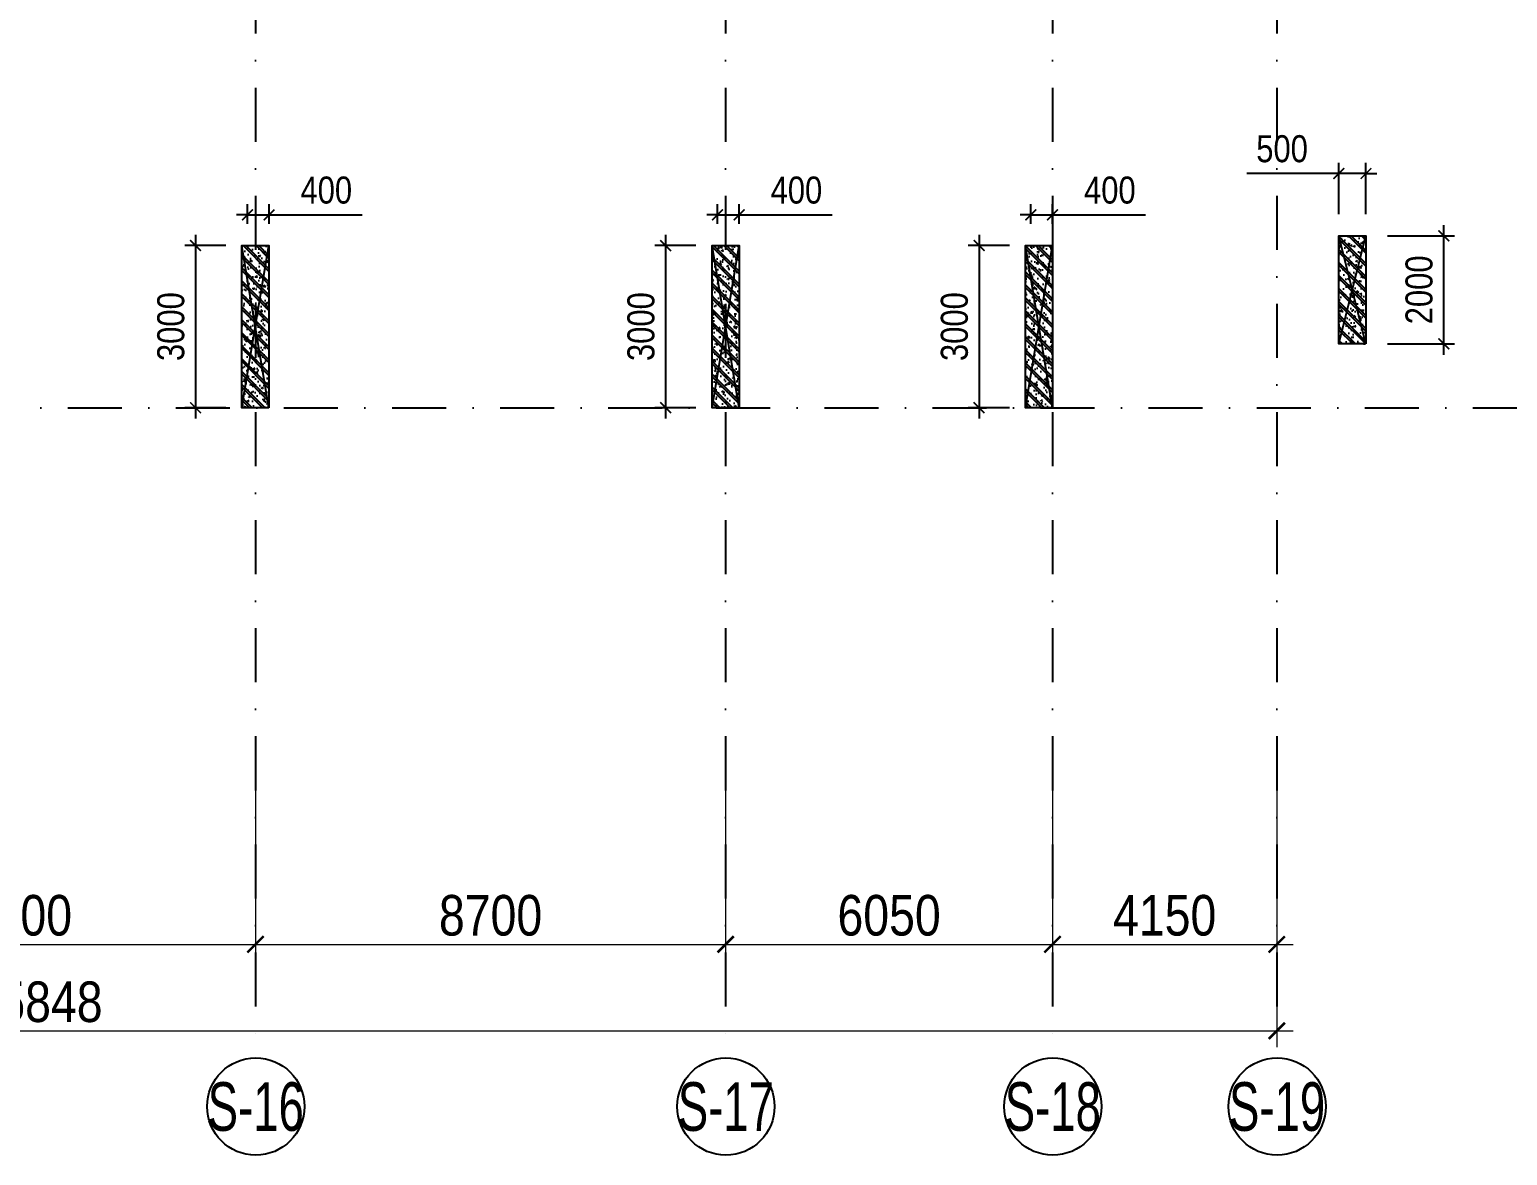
# Model space of a CAD drawing. Header units: millimetres. Extents: x 13965 to 1327256, y -72704 to 46237.
# Drawn here: x 516656 to 544005, y -45899 to -25068 of the extents above; entities that cross this region are included whole.
import ezdxf
from ezdxf.enums import TextEntityAlignment as Align

# ---------------------------------------------------------------- set-up
doc = ezdxf.new("R2010")
doc.units = ezdxf.units.MM
doc.header["$MEASUREMENT"] = 0
doc.linetypes.add('DASHDOT', pattern=[1, 0.5, -0.25, 0, -0.25])
for name, color, linetype in [('AUDIT_I_220807103235-17', 50, 'Continuous'), ('KC2-DIM', 251, 'Continuous'), ('KT-Dim', 8, 'Continuous'), ('KT-Luoi truc South Tower', 8, 'DASHDOT'), ('Xref_ST_MBDV Cot vach 30.7.2022|Xref_ST_MBDV Cot vach 30.7.2022|Xref_ST_MBDV Cot vach 30.7.2022|Xref_ST_MBDV Cot vach 30.7.2022|A-GRID-SYM', 50, 'Continuous'), ('Xref_ST_MBDV Cot vach 30.7.2022|Xref_ST_MBDV Cot vach 30.7.2022|Xref_ST_MBDV Cot vach 30.7.2022|Xref_ST_MBDV Cot vach 30.7.2022|KC-Betong', 6, 'Continuous')]:
    doc.layers.add(name, color=color, linetype=linetype)
doc.layers.add('KT-Kich thuoc', color=159, linetype='Continuous', lineweight=18)
doc.styles.add('Arial Narrow', font='ARIALN.TTF')
doc.styles.add('HBA-Text', font='GOTHIC.TTF')
doc.dimstyles.new('ccu12-200', dxfattribs={"dimscale": 200, "dimtxt": 2.5, "dimasz": 1, "dimexe": 1, "dimexo": 2, "dimgap": 1, "dimtad": 1, "dimdec": 0, "dimdsep": 46, "dimtxsty": 'Arial Narrow', "dimblk": 'ARCHTICK', "dimcen": -1, "dimdle": 1, "dimclrd": 256, "dimclre": 256, "dimclrt": 3, "dimadec": 0, "dimazin": 2, "dimtfac": 0.1, "dimtdec": 0, "dimtmove": 0, "dimatfit": 1, "dimldrblk": 'ARCHTICK', "dimfxl": 1, "dimtvp": 0.833333, "dimtolj": 1, "dimtzin": 12, "dimarcsym": 0})
doc.dimstyles.new('CCU_1-300', dxfattribs={"dimscale": 300, "dimtxt": 2.5, "dimasz": 1, "dimexe": 1, "dimexo": 2, "dimgap": 0.5, "dimtad": 1, "dimdec": 0, "dimdsep": 46, "dimtxsty": 'Arial Narrow', "dimblk": 'ARCHTICK', "dimcen": -1, "dimdle": 1, "dimclrd": 256, "dimclre": 256, "dimclrt": 3, "dimadec": 0, "dimazin": 2, "dimtfac": 0.1, "dimtdec": 0, "dimtix": 1, "dimtmove": 2, "dimatfit": 1, "dimfxl": 1, "dimtvp": 0.833333, "dimtolj": 1, "dimtzin": 12, "dimarcsym": 0})

# ---------------------------------------------------------------- blocks, each defined once
blk = doc.blocks.new('_ArchTick')
at = {"color": 0, "const_width": 0.15}
blk.add_lwpolyline([(-0.5, -0.5), (0.5, 0.5)], dxfattribs=at)
blk = doc.blocks.new('*D1047')
at = {"layer": 'Defpoints', "color": 0, "transparency": 16777216}
for p in [(-52171, 1204), (-6323, 1204), (-6323, -3959)]:
    blk.add_point(p, dxfattribs=at)
at = {"layer": 'KT-Kich thuoc', "lineweight": -2, "transparency": 16777216}
for p, q in [((-52171, 604), (-52171, -4259)), ((-6323, 604), (-6323, -4259)), ((-52471, -3959), (-6023, -3959))]:
    blk.add_line(p, q, dxfattribs=at)
at = {"layer": 'KT-Kich thuoc', "lineweight": -2, "transparency": 16777216, "xscale": 300, "yscale": 300, "zscale": 300, "rotation": 180}
blk.add_blockref('_ArchTick', (-52171, -3959), dxfattribs=at)
at = {"layer": 'KT-Kich thuoc', "lineweight": -2, "transparency": 16777216, "xscale": 300, "yscale": 300, "zscale": 300}
blk.add_blockref('_ArchTick', (-6323, -3959), dxfattribs=at)
at = {"layer": 'KT-Kich thuoc', "color": 3, "transparency": 16777216, "insert": (-29247, -3426), "char_height": 750, "attachment_point": 5, "style": 'Arial Narrow'}
blk.add_mtext('\\A1;45848', dxfattribs=at)
blk = doc.blocks.new('*D1076')
at = {"layer": 'Defpoints', "color": 0, "transparency": 16777216}
for p in [(-33923, 1204), (-25223, 1204), (-25223, -2359)]:
    blk.add_point(p, dxfattribs=at)
at = {"layer": 'KT-Kich thuoc', "lineweight": -2, "transparency": 16777216}
for p, q in [((-33923, 604), (-33923, -2659)), ((-25223, 604), (-25223, -2659)), ((-34223, -2359), (-24923, -2359))]:
    blk.add_line(p, q, dxfattribs=at)
at = {"layer": 'KT-Kich thuoc', "lineweight": -2, "transparency": 16777216, "xscale": 300, "yscale": 300, "zscale": 300, "rotation": 180}
blk.add_blockref('_ArchTick', (-33923, -2359), dxfattribs=at)
at = {"layer": 'KT-Kich thuoc', "lineweight": -2, "transparency": 16777216, "xscale": 300, "yscale": 300, "zscale": 300}
blk.add_blockref('_ArchTick', (-25223, -2359), dxfattribs=at)
at = {"layer": 'KT-Kich thuoc', "color": 3, "transparency": 16777216, "insert": (-29573, -1826), "char_height": 750, "attachment_point": 5, "style": 'Arial Narrow'}
blk.add_mtext('\\A1;8700', dxfattribs=at)
blk = doc.blocks.new('*D1077')
at = {"layer": 'Defpoints', "color": 0, "transparency": 16777216}
for p in [(-25223, 1204), (-16523, 1204), (-16523, -2359)]:
    blk.add_point(p, dxfattribs=at)
at = {"layer": 'KT-Kich thuoc', "lineweight": -2, "transparency": 16777216}
for p, q in [((-25223, 604), (-25223, -2659)), ((-16523, 604), (-16523, -2659)), ((-25523, -2359), (-16223, -2359))]:
    blk.add_line(p, q, dxfattribs=at)
at = {"layer": 'KT-Kich thuoc', "lineweight": -2, "transparency": 16777216, "xscale": 300, "yscale": 300, "zscale": 300, "rotation": 180}
blk.add_blockref('_ArchTick', (-25223, -2359), dxfattribs=at)
at = {"layer": 'KT-Kich thuoc', "lineweight": -2, "transparency": 16777216, "xscale": 300, "yscale": 300, "zscale": 300}
blk.add_blockref('_ArchTick', (-16523, -2359), dxfattribs=at)
at = {"layer": 'KT-Kich thuoc', "color": 3, "transparency": 16777216, "insert": (-20873, -1826), "char_height": 750, "attachment_point": 5, "style": 'Arial Narrow'}
blk.add_mtext('\\A1;8700', dxfattribs=at)
blk = doc.blocks.new('*D1078')
at = {"layer": 'Defpoints', "color": 0, "transparency": 16777216}
for p in [(-16523, 1204), (-10473, 1204), (-10473, -2359)]:
    blk.add_point(p, dxfattribs=at)
at = {"layer": 'KT-Kich thuoc', "lineweight": -2, "transparency": 16777216}
for p, q in [((-16523, 604), (-16523, -2659)), ((-10473, 604), (-10473, -2659)), ((-16823, -2359), (-10173, -2359))]:
    blk.add_line(p, q, dxfattribs=at)
at = {"layer": 'KT-Kich thuoc', "lineweight": -2, "transparency": 16777216, "xscale": 300, "yscale": 300, "zscale": 300, "rotation": 180}
blk.add_blockref('_ArchTick', (-16523, -2359), dxfattribs=at)
at = {"layer": 'KT-Kich thuoc', "lineweight": -2, "transparency": 16777216, "xscale": 300, "yscale": 300, "zscale": 300}
blk.add_blockref('_ArchTick', (-10473, -2359), dxfattribs=at)
at = {"layer": 'KT-Kich thuoc', "color": 3, "transparency": 16777216, "insert": (-13498, -1826), "char_height": 750, "attachment_point": 5, "style": 'Arial Narrow'}
blk.add_mtext('\\A1;6050', dxfattribs=at)
blk = doc.blocks.new('*D1079')
at = {"layer": 'Defpoints', "color": 0, "transparency": 16777216}
for p in [(-10473, 1204), (-6323, 1204), (-6323, -2359)]:
    blk.add_point(p, dxfattribs=at)
at = {"layer": 'KT-Kich thuoc', "lineweight": -2, "transparency": 16777216}
for p, q in [((-10473, 604), (-10473, -2659)), ((-6323, 604), (-6323, -2659)), ((-10773, -2359), (-6023, -2359))]:
    blk.add_line(p, q, dxfattribs=at)
at = {"layer": 'KT-Kich thuoc', "lineweight": -2, "transparency": 16777216, "xscale": 300, "yscale": 300, "zscale": 300, "rotation": 180}
blk.add_blockref('_ArchTick', (-10473, -2359), dxfattribs=at)
at = {"layer": 'KT-Kich thuoc', "lineweight": -2, "transparency": 16777216, "xscale": 300, "yscale": 300, "zscale": 300}
blk.add_blockref('_ArchTick', (-6323, -2359), dxfattribs=at)
at = {"layer": 'KT-Kich thuoc', "color": 3, "transparency": 16777216, "insert": (-8398, -1826), "char_height": 750, "attachment_point": 5, "style": 'Arial Narrow'}
blk.add_mtext('\\A1;4150', dxfattribs=at)
blk = doc.blocks.new('GRID-SYM-flat-73')
at = {"layer": 'Xref_ST_MBDV Cot vach 30.7.2022|Xref_ST_MBDV Cot vach 30.7.2022|Xref_ST_MBDV Cot vach 30.7.2022|Xref_ST_MBDV Cot vach 30.7.2022|A-GRID-SYM'}
blk.add_circle((0, 0, 0), 900, dxfattribs=at)
at = {"layer": 'Xref_ST_MBDV Cot vach 30.7.2022|Xref_ST_MBDV Cot vach 30.7.2022|Xref_ST_MBDV Cot vach 30.7.2022|Xref_ST_MBDV Cot vach 30.7.2022|A-GRID-SYM', "style": 'HBA-Text'}
blk.add_attdef('GRID', text='', height=900, rotation=359.6303, dxfattribs=at).set_placement((0, 0, 0), align=Align.MIDDLE_CENTER)
blk = doc.blocks.new('*D450')
at = {"layer": 'Defpoints', "color": 0, "transparency": 16777216}
for p in [(520687, -29064), (519727, -32064), (520687, -32064)]:
    blk.add_point(p, dxfattribs=at)
at = {"layer": 'KC2-DIM', "lineweight": -2, "transparency": 16777216}
for p, q in [((519727, -28864), (519727, -32264)), ((520287, -29064), (519527, -29064)), ((520287, -32064), (519527, -32064))]:
    blk.add_line(p, q, dxfattribs=at)
at = {"layer": 'KC2-DIM', "lineweight": -2, "transparency": 16777216, "xscale": 200, "yscale": 200, "zscale": 200}
for p, rotation in [((519727, -29064), 90), ((519727, -32064), 270)]:
    blk.add_blockref('_ArchTick', p, dxfattribs=dict(at, rotation=rotation))
at = {"layer": 'KC2-DIM', "color": 3, "transparency": 16777216, "insert": (519272, -30564), "char_height": 500, "attachment_point": 5, "rotation": 90, "style": 'Arial Narrow'}
blk.add_mtext('\\A1;3000', dxfattribs=at)
blk = doc.blocks.new('*D451')
at = {"layer": 'Defpoints', "color": 0, "transparency": 16777216}
for p in [(521087, -28496), (520687, -29064), (521087, -29064)]:
    blk.add_point(p, dxfattribs=at)
at = {"layer": 'KC2-DIM', "lineweight": -2, "transparency": 16777216}
for p, q in [((520687, -28664), (520687, -28296)), ((521087, -28664), (521087, -28296)), ((520687, -28496), (520487, -28496)), ((520687, -28496), (521087, -28496)), ((521087, -28496), (522808, -28496))]:
    blk.add_line(p, q, dxfattribs=at)
at = {"layer": 'KC2-DIM', "lineweight": -2, "transparency": 16777216, "xscale": 200, "yscale": 200, "zscale": 200}
blk.add_blockref('_ArchTick', (520687, -28496), dxfattribs=at)
at = {"layer": 'KC2-DIM', "lineweight": -2, "transparency": 16777216, "xscale": 200, "yscale": 200, "zscale": 200, "rotation": 180}
blk.add_blockref('_ArchTick', (521087, -28496), dxfattribs=at)
at = {"layer": 'KC2-DIM', "color": 3, "transparency": 16777216, "insert": (522147, -28041), "char_height": 500, "attachment_point": 5, "style": 'Arial Narrow'}
blk.add_mtext('\\A1;400', dxfattribs=at)
blk = doc.blocks.new('*D452')
at = {"layer": 'Defpoints', "color": 0, "transparency": 16777216}
for p in [(529387, -29064), (528427, -32064), (529387, -32064)]:
    blk.add_point(p, dxfattribs=at)
at = {"layer": 'KC2-DIM', "lineweight": -2, "transparency": 16777216}
for p, q in [((528427, -28864), (528427, -32264)), ((528987, -29064), (528227, -29064)), ((528987, -32064), (528227, -32064))]:
    blk.add_line(p, q, dxfattribs=at)
at = {"layer": 'KC2-DIM', "lineweight": -2, "transparency": 16777216, "xscale": 200, "yscale": 200, "zscale": 200}
for p, rotation in [((528427, -29064), 90), ((528427, -32064), 270)]:
    blk.add_blockref('_ArchTick', p, dxfattribs=dict(at, rotation=rotation))
at = {"layer": 'KC2-DIM', "color": 3, "transparency": 16777216, "insert": (527972, -30564), "char_height": 500, "attachment_point": 5, "rotation": 90, "style": 'Arial Narrow'}
blk.add_mtext('\\A1;3000', dxfattribs=at)
blk = doc.blocks.new('*D453')
at = {"layer": 'Defpoints', "color": 0, "transparency": 16777216}
for p in [(529787, -28496), (529387, -29064), (529787, -29064)]:
    blk.add_point(p, dxfattribs=at)
at = {"layer": 'KC2-DIM', "lineweight": -2, "transparency": 16777216}
for p, q in [((529387, -28664), (529387, -28296)), ((529787, -28664), (529787, -28296)), ((529387, -28496), (529187, -28496)), ((529387, -28496), (529787, -28496)), ((529787, -28496), (531508, -28496))]:
    blk.add_line(p, q, dxfattribs=at)
at = {"layer": 'KC2-DIM', "lineweight": -2, "transparency": 16777216, "xscale": 200, "yscale": 200, "zscale": 200}
blk.add_blockref('_ArchTick', (529387, -28496), dxfattribs=at)
at = {"layer": 'KC2-DIM', "lineweight": -2, "transparency": 16777216, "xscale": 200, "yscale": 200, "zscale": 200, "rotation": 180}
blk.add_blockref('_ArchTick', (529787, -28496), dxfattribs=at)
at = {"layer": 'KC2-DIM', "color": 3, "transparency": 16777216, "insert": (530847, -28041), "char_height": 500, "attachment_point": 5, "style": 'Arial Narrow'}
blk.add_mtext('\\A1;400', dxfattribs=at)
blk = doc.blocks.new('*D454')
at = {"layer": 'Defpoints', "color": 0, "transparency": 16777216}
for p in [(535187, -29064), (534227, -32064), (535187, -32064)]:
    blk.add_point(p, dxfattribs=at)
at = {"layer": 'KC2-DIM', "lineweight": -2, "transparency": 16777216}
for p, q in [((534227, -28864), (534227, -32264)), ((534787, -29064), (534027, -29064)), ((534787, -32064), (534027, -32064))]:
    blk.add_line(p, q, dxfattribs=at)
at = {"layer": 'KC2-DIM', "lineweight": -2, "transparency": 16777216, "xscale": 200, "yscale": 200, "zscale": 200}
for p, rotation in [((534227, -29064), 90), ((534227, -32064), 270)]:
    blk.add_blockref('_ArchTick', p, dxfattribs=dict(at, rotation=rotation))
at = {"layer": 'KC2-DIM', "color": 3, "transparency": 16777216, "insert": (533772, -30564), "char_height": 500, "attachment_point": 5, "rotation": 90, "style": 'Arial Narrow'}
blk.add_mtext('\\A1;3000', dxfattribs=at)
blk = doc.blocks.new('*D455')
at = {"layer": 'Defpoints', "color": 0, "transparency": 16777216}
for p in [(535587, -28496), (535187, -29064), (535587, -29064)]:
    blk.add_point(p, dxfattribs=at)
at = {"layer": 'KC2-DIM', "lineweight": -2, "transparency": 16777216}
for p, q in [((535187, -28664), (535187, -28296)), ((535587, -28664), (535587, -28296)), ((535187, -28496), (534987, -28496)), ((535187, -28496), (535587, -28496)), ((535587, -28496), (537308, -28496))]:
    blk.add_line(p, q, dxfattribs=at)
at = {"layer": 'KC2-DIM', "lineweight": -2, "transparency": 16777216, "xscale": 200, "yscale": 200, "zscale": 200}
blk.add_blockref('_ArchTick', (535187, -28496), dxfattribs=at)
at = {"layer": 'KC2-DIM', "lineweight": -2, "transparency": 16777216, "xscale": 200, "yscale": 200, "zscale": 200, "rotation": 180}
blk.add_blockref('_ArchTick', (535587, -28496), dxfattribs=at)
at = {"layer": 'KC2-DIM', "color": 3, "transparency": 16777216, "insert": (536647, -28041), "char_height": 500, "attachment_point": 5, "style": 'Arial Narrow'}
blk.add_mtext('\\A1;400', dxfattribs=at)
blk = doc.blocks.new('*D464')
at = {"layer": 'Defpoints', "color": 0, "transparency": 16777216}
for p in [(541387, -28884), (542827, -28884), (541387, -30884)]:
    blk.add_point(p, dxfattribs=at)
at = {"layer": 'KC2-DIM', "lineweight": -2, "transparency": 16777216}
for p, q in [((542827, -31084), (542827, -28684)), ((541787, -28884), (543027, -28884)), ((541787, -30884), (543027, -30884))]:
    blk.add_line(p, q, dxfattribs=at)
at = {"layer": 'KC2-DIM', "lineweight": -2, "transparency": 16777216, "xscale": 200, "yscale": 200, "zscale": 200}
for p, rotation in [((542827, -28884), 90), ((542827, -30884), 270)]:
    blk.add_blockref('_ArchTick', p, dxfattribs=dict(at, rotation=rotation))
at = {"layer": 'KC2-DIM', "color": 3, "transparency": 16777216, "insert": (542371, -29884), "char_height": 500, "attachment_point": 5, "rotation": 90, "style": 'Arial Narrow'}
blk.add_mtext('\\A1;2000', dxfattribs=at)
blk = doc.blocks.new('*D465')
at = {"layer": 'Defpoints', "color": 0, "transparency": 16777216}
for p in [(540887, -27731), (540887, -28884), (541387, -28884)]:
    blk.add_point(p, dxfattribs=at)
at = {"layer": 'KC2-DIM', "lineweight": -2, "transparency": 16777216}
for p, q in [((540887, -28484), (540887, -27531)), ((541387, -28484), (541387, -27531)), ((540887, -27731), (539182, -27731)), ((541387, -27731), (540887, -27731)), ((541387, -27731), (541587, -27731))]:
    blk.add_line(p, q, dxfattribs=at)
at = {"layer": 'KC2-DIM', "lineweight": -2, "transparency": 16777216, "xscale": 200, "yscale": 200, "zscale": 200}
blk.add_blockref('_ArchTick', (540887, -27731), dxfattribs=at)
at = {"layer": 'KC2-DIM', "lineweight": -2, "transparency": 16777216, "xscale": 200, "yscale": 200, "zscale": 200, "rotation": 180}
blk.add_blockref('_ArchTick', (541387, -27731), dxfattribs=at)
at = {"layer": 'KC2-DIM', "color": 3, "transparency": 16777216, "insert": (539834, -27276), "char_height": 500, "attachment_point": 5, "style": 'Arial Narrow'}
blk.add_mtext('\\A1;500', dxfattribs=at)
blk = doc.blocks.new('*U36')
h = blk.add_hatch()
h.set_pattern_fill('VATLIEU04', color=250, scale=40, style=0, pattern_type=2)
h.set_pattern_definition([(50, (-450, 3050), (286.904, -25.101), [30, -330]), (355, (-450, 3050), (-55.5, 300.877), [24, -264]), (100.451, (-426.1, 3047.9), (231.404, 275.776), [25.496, -280.457]), (46.184, (-450, 3130), (426.896, -66.208), [45, -495]), (96.636, (-414.43, 3124.5), (373.865, 389.647), [38.244, -420.685]), (351.184, (-450, 3130), (373.865, 389.65), [36, -396]), (21, (-410, 3110), (238.763, -161.048), [30, -330]), (326, (-410, 3110), (97.326, 290.06), [24, -264]), (71.451, (-390.1, 3096.58), (336.09, 129.012), [25.496, -280.457]), (37.5, (-450, 3050), (4.864, 133.1575), [0, -260.8, 0, -268, 0, -265]), (7.5, (-450, 3050), (105.228, 157.7647), [0, -152.8, 0, -254.8, 0, -101]), (327.5, (-539.2, 3050), (213.529, -9.022), [0, -100, 0, -312, 0, -414]), (317.5, (-579.2, 3050), (233.274, 40.042), [0, -130, 0, -207.2, 0, -294]), (45, (-450, 3050), (-120.208, 120.208), []), (45, (-450, 3099), (-120.208, 120.208), [])])
h.paths.add_polyline_path([(-475, -475), (25, -475), (25, 2525), (-475, 2525)])
at = {"color": 6, "ltscale": 0.25}
blk.add_lwpolyline([(-475, -475), (25, -475), (25, 2525), (-475, 2525)], close=True, dxfattribs=at)
at = {"layer": 'Defpoints', "linetype": 'ByBlock', "ltscale": 30}
for p, q in [((25, -475), (-475, 2525)), ((-475, -475), (25, 2525))]:
    blk.add_line(p, q, dxfattribs=at)
blk = doc.blocks.new('*U42')
h = blk.add_hatch()
h.set_pattern_fill('VATLIEU04', color=250, scale=40, style=0, pattern_type=2)
h.set_pattern_definition([(50, (-450, 2050), (286.904, -25.1), [30, -330]), (355, (-450, 2050), (-55.5, 300.877), [24, -264]), (100.451, (-426.1, 2047.9), (231.404, 275.776), [25.496, -280.457]), (46.184, (-450, 2130), (426.896, -66.208), [45, -495]), (96.636, (-414.43, 2124.5), (373.865, 389.65), [38.244, -420.685]), (351.184, (-450, 2130), (373.865, 389.65), [36, -396]), (21, (-410, 2110), (238.763, -161.048), [30, -330]), (326, (-410, 2110), (97.326, 290.06), [24, -264]), (71.451, (-390.1, 2096.58), (336.09, 129.012), [25.496, -280.457]), (37.5, (-450, 2050), (4.864, 133.1575), [0, -260.8, 0, -268, 0, -265]), (7.5, (-450, 2050), (105.228, 157.765), [0, -152.8, 0, -254.8, 0, -101]), (327.5, (-539.2, 2050), (213.529, -9.022), [0, -100, 0, -312, 0, -414]), (317.5, (-579.2, 2050), (233.274, 40.042), [0, -130, 0, -207.2, 0, -294]), (45, (-450, 2050), (-120.208, 120.208), []), (45, (-450, 2099), (-120.208, 120.208), [])])
h.paths.add_polyline_path([(-475, -475), (25, -475), (25, 1525), (-475, 1525)])
at = {"color": 6, "ltscale": 0.25}
blk.add_lwpolyline([(-475, -475), (25, -475), (25, 1525), (-475, 1525)], close=True, dxfattribs=at)
at = {"layer": 'Defpoints', "linetype": 'ByBlock', "ltscale": 30}
for p, q in [((25, -475), (-475, 1525)), ((-475, -475), (25, 1525))]:
    blk.add_line(p, q, dxfattribs=at)
blk = doc.blocks.new('MBCV-T22')
at = {"layer": 'Xref_ST_MBDV Cot vach 30.7.2022|Xref_ST_MBDV Cot vach 30.7.2022|Xref_ST_MBDV Cot vach 30.7.2022|Xref_ST_MBDV Cot vach 30.7.2022|KC-Betong', "linetype": 'ByBlock', "xscale": -1}
blk.add_blockref('*U42', (925, -16495), dxfattribs=at)
at = {"layer": 'Xref_ST_MBDV Cot vach 30.7.2022|Xref_ST_MBDV Cot vach 30.7.2022|Xref_ST_MBDV Cot vach 30.7.2022|Xref_ST_MBDV Cot vach 30.7.2022|KC-Betong', "linetype": 'ByBlock', "xscale": -1, "rotation": 359.9999999999985}
for p in [(-19375, -17675, 0), (-10675, -17675, 0), (-4875, -17675, 0)]:
    blk.add_blockref('*U36', p, dxfattribs=at)
blk = doc.blocks.new('Asix South Tower')
at = {"layer": 'KT-Luoi truc South Tower', "ltscale": 2000}
for p, q in [((-25223, 33491.9), (-25223, -4459.1)), ((-16523, 33491.9), (-16523, -4459.1)), ((-10473, 33491.9), (-10473, -4459.1)), ((-6323, 33491.9), (-6323, -4459.1)), ((-52698.1, 7570.4), (10118.8, 7570.4))]:
    blk.add_line(p, q, dxfattribs=at)
at = {"layer": 'KT-Dim'}
ref = blk.add_blockref('GRID-SYM-flat-73', (-25217.9, -5359.1, 0), dxfattribs=dict(at, rotation=0.325197994598278))
ref.add_attrib('GRID', 'S-16', dxfattribs={"layer": 'AUDIT_I_220807103235-17', "height": 900, "style": 'HBA-Text', "width": 0.7}).set_placement((-25217.9, -5359.1, 0), align=Align.MIDDLE_CENTER)
ref = blk.add_blockref('GRID-SYM-flat-73', (-16517.9, -5359.1, 0), dxfattribs=dict(at, rotation=0.325197994598278))
ref.add_attrib('GRID', 'S-17', dxfattribs={"layer": 'AUDIT_I_220807103235-17', "height": 900, "style": 'HBA-Text', "width": 0.7}).set_placement((-16517.9, -5359.1, 0), align=Align.MIDDLE_CENTER)
ref = blk.add_blockref('GRID-SYM-flat-73', (-10467.9, -5359.1, 0), dxfattribs=dict(at, rotation=0.325197994598278))
ref.add_attrib('GRID', 'S-18', dxfattribs={"layer": 'AUDIT_I_220807103235-17', "height": 900, "style": 'HBA-Text', "width": 0.7}).set_placement((-10467.9, -5359.1, 0), align=Align.MIDDLE_CENTER)
ref = blk.add_blockref('GRID-SYM-flat-73', (-6317.9, -5359.1, 0), dxfattribs=dict(at, rotation=0.325197994598278))
ref.add_attrib('GRID', 'S-19', dxfattribs={"layer": 'AUDIT_I_220807103235-17', "height": 900, "style": 'HBA-Text', "width": 0.7}).set_placement((-6317.9, -5359.1, 0), align=Align.MIDDLE_CENTER)
at = {"layer": 'KT-Kich thuoc'}
for base, p1, p2, picture, middle in [((-6323, -3959.1), (-52170.8, 1204.1), (-6323, 1204.1), '*D1047', (-29246.9, -3426.2)), ((-25223, -2359.1), (-33923, 1204.1), (-25223, 1204.1), '*D1076', (-29573, -1826.2)), ((-16523, -2359.1), (-25223, 1204.1), (-16523, 1204.1), '*D1077', (-20873, -1826.2)), ((-10473, -2359.1), (-16523, 1204.1), (-10473, 1204.1), '*D1078', (-13498, -1826.2)), ((-6323, -2359.1), (-10473, 1204.1), (-6323, 1204.1), '*D1079', (-8398, -1826.2))]:
    dim = blk.add_linear_dim(base=base, p1=p1, p2=p2, dimstyle='CCU_1-300', dxfattribs=at)
    dim.commit()
    dim.dimension.update_dxf_attribs({"geometry": picture, "text_midpoint": middle})

msp = doc.modelspace()

# ---------------------------------------------------------------- block references
msp.add_blockref('MBCV-T22', (539986.7, -13913.9))
at = {"layer": 'KT-Kich thuoc'}
msp.add_blockref('Asix South Tower', (546059.8, -39634.4), dxfattribs=at)

# ---------------------------------------------------------------- dimensions: what is measured, and where the dimension line sits
at = {"layer": 'KC2-DIM'}
dim = msp.add_linear_dim(base=(540886.7, -27731), p1=(541386.7, -28883.9), p2=(540886.7, -28883.9), dimstyle='ccu12-200', dxfattribs=at)
dim.commit()
dim.dimension.update_dxf_attribs({"geometry": '*D465', "text_midpoint": (539834.5, -27275.7)})
for p1, p2, distance, picture, middle in [((520686.7, -29063.9, 0), (521086.7, -29063.9, 0), 567.7, '*D451', (522147.2, -28041, 0)), ((529386.7, -29063.9, 0), (529786.7, -29063.9, 0), 567.7, '*D453', (530847.2, -28041, 0)), ((535186.7, -29063.9, 0), (535586.7, -29063.9, 0), 567.7, '*D455', (536647.2, -28041, 0)), ((520686.7, -29063.9, 0), (520686.7, -32063.9, 0), -959.4, '*D450', (519272, -30563.9, 0)), ((529386.7, -29063.9, 0), (529386.7, -32063.9, 0), -959.4, '*D452', (527972, -30563.9, 0)), ((535186.7, -29063.9, 0), (535186.7, -32063.9, 0), -959.4, '*D454', (533772, -30563.9, 0))]:
    dim = msp.add_aligned_dim(p1=p1, p2=p2, distance=distance, dimstyle='ccu12-200', dxfattribs=at)
    dim.commit()
    dim.dimension.update_dxf_attribs({"geometry": picture, "text_midpoint": middle})
dim = msp.add_linear_dim(base=(542826.6, -28883.9), p1=(541386.7, -30883.9), p2=(541386.7, -28883.9), angle=90, dimstyle='ccu12-200', dxfattribs=at)
dim.commit()
dim.dimension.update_dxf_attribs({"geometry": '*D464', "text_midpoint": (542371.3, -29883.9)})

doc.saveas('drawing.dxf')
